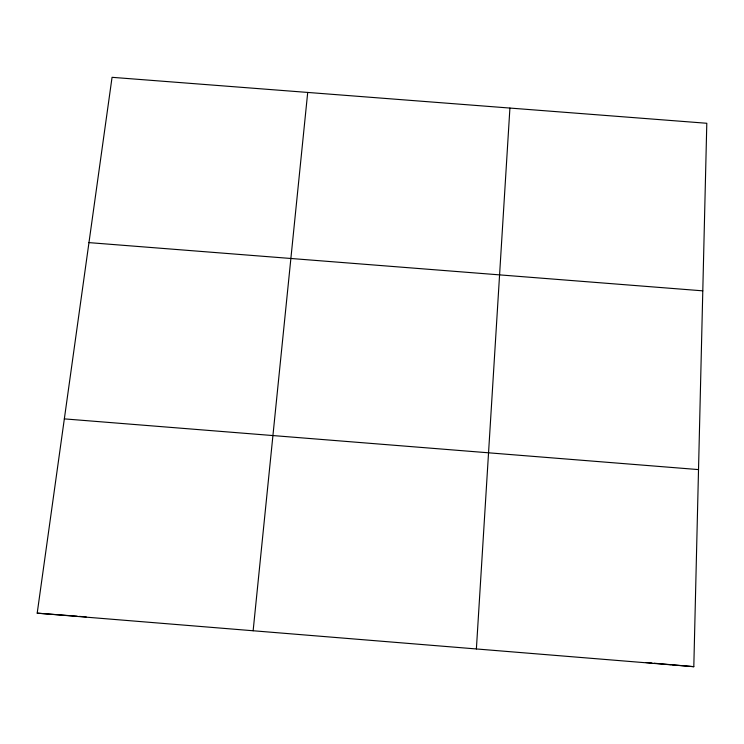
<?xml version="1.0" encoding="UTF-8"?>
<svg xmlns="http://www.w3.org/2000/svg" width="744" height="744" viewBox="0 0 744 744"><rect width="100%" height="100%" fill="white"/><g stroke="black" fill="none" stroke-linecap="round" stroke-linejoin="round"><path stroke-width="1.12" d="M693.808 666.68L706.8 123.272L112.056 77.32L37.2 613.158L693.808 666.68L671.981 664.773M476.383 648.954L509.919 108.057M253.137 630.763L307.709 92.442M37.2 613.158L77.125 616.209M79.385 616.385L86.165 616.897M88.964 242.618L702.792 290.839M64.337 418.881L698.523 469.594M646.164 662.532L651.911 663.034M654.218 663.23L670.874 664.68"/></g></svg>
